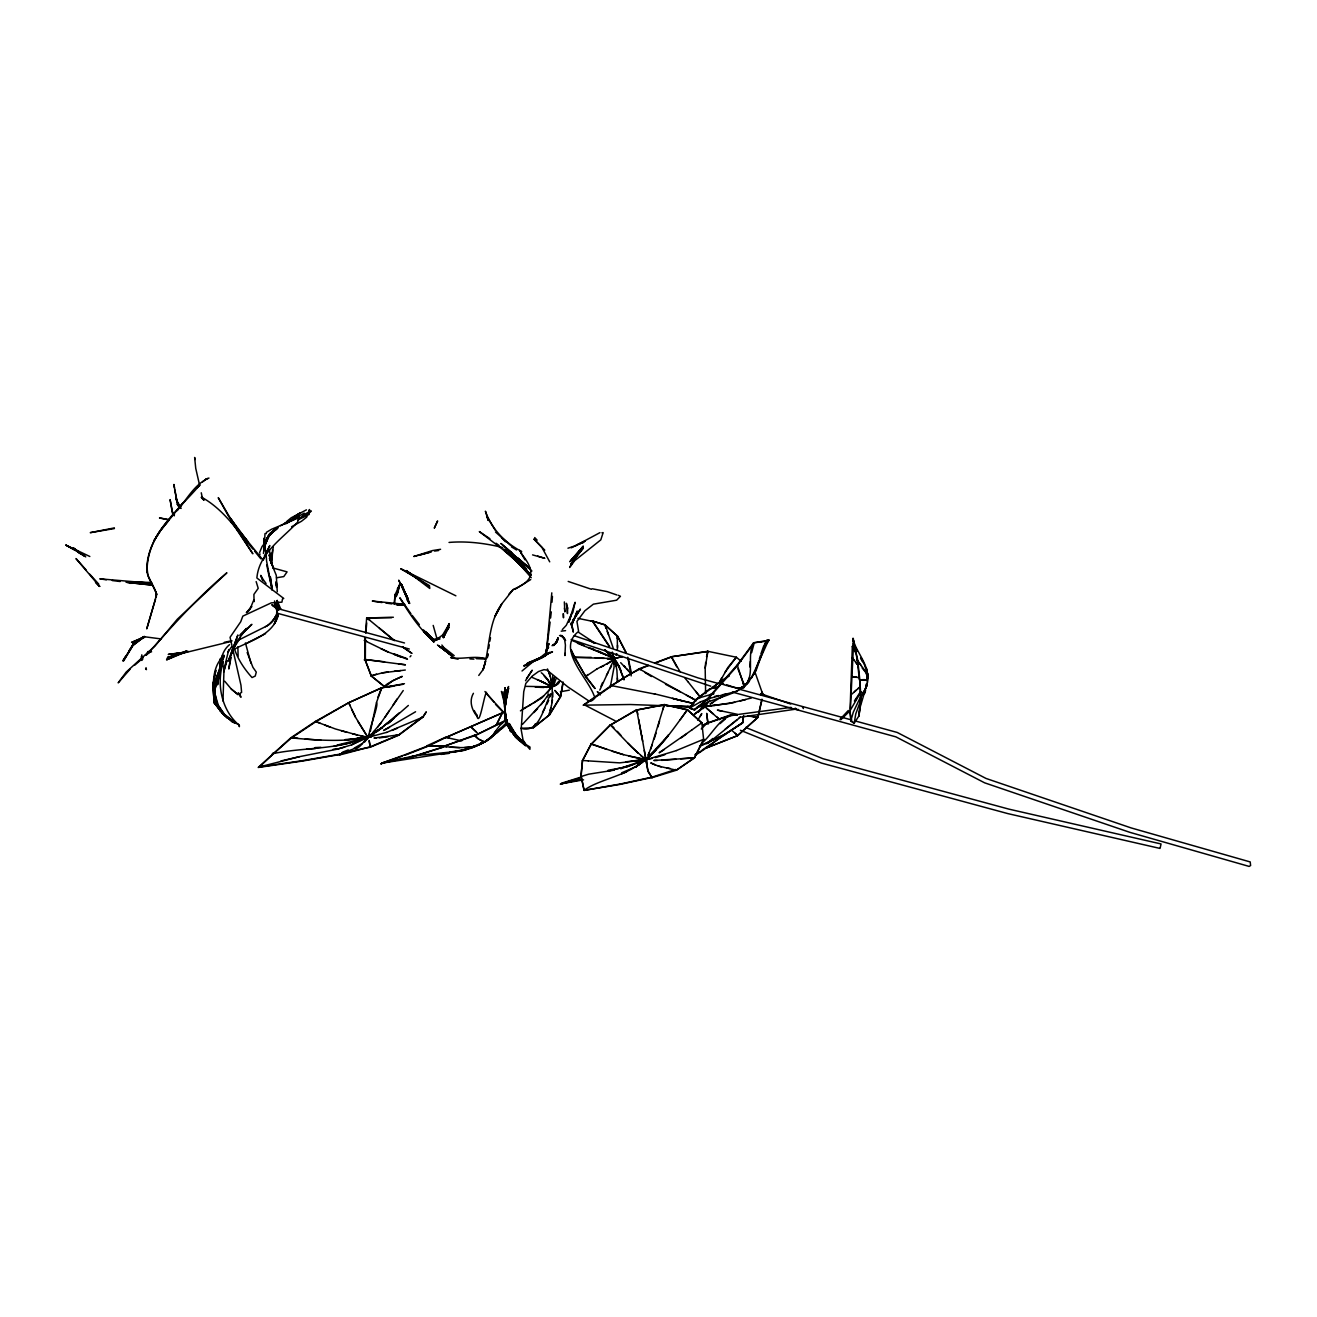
<?xml version="1.0" encoding="UTF-8"?>
<svg xmlns="http://www.w3.org/2000/svg" width="1317" height="1317" viewBox="0 0 1317 1317"><rect width="100%" height="100%" fill="white"/><g stroke="black" fill="none" stroke-linecap="round" stroke-linejoin="round"><path stroke-width="1.5" d="M617.41 649.758L617.311 636.127L604.997 624.933L592.288 620.998L609.376 646.663M608.108 770.28L620.719 767.992M264.964 533.615L264.437 547.493L264.618 541.353M503.045 691.738L504.641 707.459L505.004 687.803M591.201 743.825L582.443 760.452L581.11 776.47C580.451 776.734 582.657 762.559 582.427 760.93L591.185 744.253M621.64 772.849L635.568 766.79L645.807 759.415L641.774 735.824M839.966 719.428L848.329 710.456M853.795 643.289L852.939 638.449L853.795 643.305L852.329 646.548L850.025 711.229L851.095 720.86L854.173 723.296L850.815 720.942L850.025 710.719L861.104 691.672L859.096 694.701M505.037 710.736L505.218 721.041L505.366 713.221M505.498 705.385L507.473 689.203L506.815 695.08M559.527 680.905C559.527 686.075 550.934 684.939 552.202 688.758M721.7 677.926L718.983 683.194L727.939 667.39L736.384 657.249L707.888 651.322L705.171 668.131L705.632 693.631L705.583 690.585M504.641 707.459L505.02 687.869M551.395 687.062L547.46 692.972M765.852 643.437L769.013 640.227L753.604 642.795C745.883 656.475 756.798 678.485 742.047 688.001C727.363 697.73 708.398 698.817 694.405 709.748L689.581 708.118L695.508 699.92L710.028 688.561M859.82 679.77L857.647 659.784L852.939 638.465L857.433 660.508L866.998 673.415L867.36 680.165L866.998 673.415M744.78 685.531L744.22 686.486L737.24 664.97L753.554 642.861L761.67 641.758M737.191 665.711L754.295 642.663L751.612 652.689M265.441 550.325L264.454 546.983L265.441 550.506M867.557 682.305L867.475 681.317L866.718 686.239L860.528 698.422L858.997 715.806M626.859 766.362L608.125 771.169M614.331 664.361L614.315 658.549L622.365 656.59M552.086 702.603L552.235 688.692M552.794 697.022L552.794 692.199M626.052 761.786L645.297 759.432M610.38 725.091L591.251 744.171L610.397 724.696M591.218 744.187L623.468 754.674L645.528 759.547L631.65 747.068L610.446 725.041M553.354 682.881L551.905 686.569L552.663 675.687M635.584 766.527C621.739 776.322 595.333 781.277 584.122 790.381L619.945 784.422L651.553 777.573M264.585 550.16L265.244 541.567L270.215 533.533L264.997 542.225L263.433 553.469M664.311 704.546L636.835 709.995L664.295 704.891M600.387 694.899L599.07 693.005M264.618 549.963L265.112 541.978L269.557 534.076L276.932 527.738L269.096 534.603L264.997 542.538L269.557 534.076L277.673 527.426L269.936 533.731L265.244 541.567L264.536 549.14M581.143 776.503L588.683 774.182L614.397 770.099M636.72 710.011L642.614 741.29M850.42 708.661L853.581 642.828M636.638 709.665L610.479 725.025L636.621 710.044M664.41 704.908L687.441 709.633L701.763 722.852L687.507 709.995L664.394 704.546L650.582 749.307M264.585 549.601L265.112 541.978L269.936 533.731M632.308 764.634L620.719 768.766M266.264 533.681L266.363 532.348L271.648 529.22L287.221 522.734M270.644 559.083L271.072 553.124M224.022 668.855L222.985 700.99M551.807 592.848L546.571 649.66L550.127 622.052M552.004 602.231L552.449 596.42M638.827 764.403L635.535 767.334M264.618 549.452L265.244 541.567C280.472 518.371 259.992 546.407 264.305 550.687L265.392 540.398M635.535 767.202L645.412 760.09L626.843 766.955M705.204 668.131L705.649 662.402M645.89 760.074L647.948 771.367L652.113 777.82L648.046 770.873L646.219 761.061M636.144 760.666L645.346 759.695L628.95 756.106M256.156 581.604L258.214 588.337L253.901 594.395L254.049 600.848C253.983 596.996 250.411 611.582 247.201 612.059L251.794 606.462L246.328 612.668M365.451 638.103L365.336 659.833M365.879 633.049L366.719 622.908M219.346 675.308C220.104 664.673 220.466 651.981 229.553 644.639M636.555 763.053L645.264 759.909M407.48 659.29L387.807 651.882L364.216 640.424L365.204 640.951L365.089 637.642M365.533 632.588L366.669 617.788L391.61 617.689M749.834 666.978L750.328 661.414M641.395 762.494L638.778 765.177M687.523 709.682C683.177 715.197 664.822 741.965 656.047 749.406M219.873 668.756L220.466 662.467L217.552 684.906L222.738 654.895L219.495 669.266M642.712 761.078L645.593 759.514L640.688 755.497M643.536 760.831L641.313 763.251M853.317 638.465C853.63 648.787 869.664 664.789 867.426 678.749M867.36 680.066L867.87 675.769L866.504 668.394M264.585 549.057L265.375 541.32M850.798 720.926L853.301 712.168L860.577 696.825M694.322 758.016L676.378 770.198L694.372 757.719M505.695 704.858L506.37 698.998M550.588 617.986L551.28 611.895M676.345 770.215L658.237 766.033L650.746 762.905L655.389 765.045M156.295 596.617L156.641 593.852L155.225 599.679M272.57 549.815L271.845 565.207M648.343 756.962L645.906 759.399L647.256 764.288M394.326 604.273L395.034 594.411L394.326 604.371M488.739 648.474L489.249 644.869M270.973 563.248L273.343 546.341M743.693 715.493L742.59 722.934L743.447 716.086M506.996 691.458L504.724 706.719L506.996 691.458L504.74 707.427L506.518 723.856L515.77 737.273L506.518 723.856L504.724 706.719L508.592 688.198L505.563 701.484L507.605 694.092M552.218 684.412L552.547 682.091M575.101 602.264L572.714 612.849M156.032 597.21L155.949 591.613L156.46 594.395C154.896 586.361 148.278 580.336 147.125 572.072C146.566 552.613 155.538 533.945 168.905 520.1L161.201 529.714L182.717 503.176L176.988 510.716C186.849 499.555 194.653 483.866 208.975 478.055M553.93 680.51L554.391 677.432L553.37 682.93M676.411 750.591L646.433 759.596L650.483 755.053M867.162 683.49L859.853 708.2M552.498 699.87L551.527 705.286M507.308 691.244L504.724 706.719L506.057 722.704L515.194 736.483L506.057 722.704L504.823 706.027L505.218 721.041M676.411 750.542L703.69 739.249L694.388 757.933L703.673 739.38M610.166 687.606L614.084 667.028L613.903 658.632L619.253 667.324L623.846 679.72M652.985 752.633L648.244 757.719L659.751 745.85M694.372 757.966L653.858 760.452L657.315 760.502M487.932 653.989L487.241 657.841L487.998 654.072M859.869 708.184L858.98 715.855L860.972 698.883L859.82 679.819L860.528 698.389M563.232 682.321L560.499 696.923L562.935 682.206M235.035 723.263L224.285 715.378L214.292 702.899C212.959 688.165 211.099 667.489 223.33 656.426M212.728 686.272L215.823 670.172L212.728 686.173L214.309 703.015L224.318 715.345L214.309 703.015M489.825 641.28L490.5 637.757M867.212 678.304L867.212 679.852M659.899 745.109L668.279 735.577M231.051 657.578L228.812 669.003L231.117 653.528L237.883 635.024L228.187 661.118L236.286 642.515L246.542 628.374L240.616 635.041M231.792 653.759L232.911 648.046M584.122 790.381L620.011 784.043M701.747 722.835L691.738 730.046M223.956 671.785L225.898 662.188L224.055 671.028M646.334 758.888L664.147 740.121M668.427 734.82L664.097 740.368M547.905 645.478L546.687 651.158L549.008 643.536L545.65 651.783L548.514 647.19L545.65 651.783L547.51 646.713M217.667 676.773L214.391 692.018L214.589 701.187M397.701 593.325L398.574 589.325M631.189 675.901L627.797 657.232M706.521 656.739L707.855 651.306M748.797 680.609L749.406 677.811M376.547 702.669C379.757 705.846 359.821 750.13 374.423 733.503M225.569 662.78L228.812 649.561M386.572 732.384L368.431 737.29L367.542 738.804C367.822 734.87 359.442 750.525 354.24 748.665C316.557 762.642 360.2 748.747 370.176 747.233L369.155 740.483L370.307 747.2L398.639 735.248M264.618 545.534L265.54 541.55M761.901 699.343L757.785 717.321L737.635 735.429L731.89 730.474M752.764 716.613L757.884 717.436L762.066 699.459M557.947 637.872L557.025 641.758L557.914 638.037L556.828 641.889L557.898 638.251L556.63 642.054L557.898 638.498L556.021 642.828L553.683 645.56L557.931 639.107L556.021 642.828L552.844 645.462L555.823 643.272L552.021 645.676M546.357 654.664L546.983 652.129L541.386 656.656L546.357 654.664L524.018 665.562M520.956 728.252L533.122 727.873L549.008 715.263L551.477 705.352M866.257 686.124L866.767 684.017M549.502 712.744L549.354 715.246L560.466 697.006L554.869 690.421L560.252 696.825M370.357 731.347L376.432 702.685L381.798 687.787L404.451 683.688M307.24 515.145L306.696 517.153L301.445 521.285L291.6 526.751M550.177 710.34L550.852 707.888M613.261 661.71L613.706 660.146L599.778 690.124M222.985 659.833L224.236 655.372L221.931 662.056M550.078 696.742L550.885 693.829C543.723 705.978 539.97 733.717 521.285 728.4M473.429 693.302C469.082 700.644 471.552 709.188 476.359 715.493M657.891 726.968L659.587 721.025M759.316 659.191L760.288 655.817M705.056 706.587L709.715 700.051M398.195 589.16L396.203 596.7L398.639 587.662M223.215 662.336C216.087 683.951 221.651 710.686 239.381 725.453L239.365 726.688L238.64 724.366L232.039 721.848L227.001 717.222M556.284 678.206L553.831 684.461L554.671 682.963M700.973 705.385L704.858 706.044L708.036 702.389M551.428 686.865L525.681 686.355M154.813 601.194L146.747 628.867L155.521 599.021M662.846 709.665L664.048 705.665M224.977 667.62L227.018 660.871M758.839 660.887L755.546 670.534L751.25 678.123M864.611 693.664L865.615 690.421M508.444 686.848L506.88 691.869L508.592 686.503M760.831 654.088L763.942 645.281M654.203 739.035L656.064 733.075M486.566 692.281C483.882 695.014 479.256 730.079 476.622 714.588M569.652 567.528L574.64 560.713L600.799 539.871L603.153 532.578L601.885 532.825M865.779 685.795L866.487 683.803M377.864 697.401L381.683 687.803L402.788 684.363M277.36 609.639L277.278 600.305M652.31 744.582L648.03 755.448L649.182 752.814M746.953 684.132L748.286 680.082M867.277 684.758L864.973 689.351M399.775 583.694L396.878 593.654L399.364 586.954M399.265 585.719L394.935 595.07M572.516 623.106L577.225 611.039L571.611 625.493L573.323 632.127L572.549 627.534M574.838 602.906L568.862 622.118L572.319 612.24L566.277 625.328L562.343 629.542M259.498 552.761L262.017 546.604L265.59 542.011M860.725 700.381L855.787 713.814L854.173 723.296L858.98 715.839M601.013 686.289L602.61 682.535M369.6 733.635L368.036 737.059L364.216 737.29M221.585 665.974C213.486 679.16 212.86 695.03 219.346 708.925L214.391 692.018L220.828 666.649L216.021 678.864L213.848 698.372L214.062 683.391L214.441 700.035L224.005 713.83L214.441 700.035L213.601 684.066L214.144 693.582M273.376 605.59C281.443 611.006 274.298 622.711 265.474 626.662C269.096 625.542 279.171 613.92 276.603 612.767C277.196 613.475 277.755 614.199 278.348 614.891C272.915 635.683 249.259 640.902 232.516 650.104M274.512 623.501L278.282 614.792L276.899 612.059M274.397 623.665L278.331 614.858M263.285 560.169L269.82 545.551L264.355 556.087M546.917 704.249L548.712 700.315M764.535 643.947L767.218 640.605M434.33 528.133L437.623 520.939L434.412 527.788M496.196 725.173L502.271 713.238M496.295 725.14L502.123 712.991L445.475 737.668L470.696 726.737M526.52 678.584L532.2 670.188L525.499 680.741M610.117 668.575L611.549 665.76M308.886 510.617L309.528 509.531L309.248 514.404L297.84 519.935M564.993 653.347L564.927 655.553L565.421 645.067L564.351 638.021M861.845 694.652L863.919 690.997M223.297 661.661L222.26 663.752L224.186 668.575M277.41 528.331L270.018 534.192L264.997 542.225L269.689 534.686L276.586 528.891L269.294 535.295L264.849 543.542L269.294 535.295L274.298 530.735M228.5 651.141L227.923 652.211L231.315 647.141M700.117 716.58L701.763 713.567L697.78 720.218M707.147 699.936L694.421 709.748L707.476 698.965L736.829 691.244L747.743 683.111L755.942 670.913L766.576 640.935M232.319 650.318L240.122 638.087M606.429 675.259L608.388 671.818M542.489 712.25L544.81 708.25M269.294 535.295L264.865 542.851L269.689 534.686M259.268 555.412L260.075 554.029M535.311 723.856L533.204 727.84L549.057 715.213M751.464 677.975L768.7 639.98M397.355 588.864L399.874 584.616M646.351 759.794L646.861 761.193L646.071 759.991M744.714 685.581L745.323 684.626M546.967 697.105L548.794 694.092L541.106 704.677M549.107 715.147L560.219 696.907M570.063 566.54L578.443 552.86L570.887 563.972L583.365 548.004L574.377 558.721M128.704 651.322L133.001 644.392L137.478 640.918M724.696 672.724L736.269 657.15L741.175 661.282M855.029 700.907L857.021 697.796M860.495 691.804L854.404 701.023M374.868 730.556L372.464 733.157L381.321 722.391L403.232 690.536M232.055 651.322L233.06 649.791M393.141 704.924L397.059 699.014M125.477 656.508L122.843 660.953L132.605 645.659L144.36 636.638M368.53 737.141L371.196 736.73M385.223 716.876L389.173 710.966M426.148 712.201L422.872 717.106L426.132 711.937M704.249 706.817L702.998 708.661L704.628 706.834M556.284 684.544L557.996 682.041M557.782 683.622L558.688 682.321M202.62 481.857L206.571 478.828M851.309 694.602L859.721 687.128L857.877 688.692M747.463 682.272C743.117 688.067 744.171 685.713 749.488 680.971L747.628 683.013M493.562 733.898L499.769 725.568L505.201 720.646M495.488 731.215C496.723 735.281 479.404 744.434 486.269 741.142M680.247 719.658L686.651 710.736M695.82 700.2L689.581 708.102L690.717 707.081M442.825 635.667L449.163 627.073L443.286 637.444L449.179 624.587L443.434 637.807L449.212 623.567L443.236 636.934L449.146 624.11L442.66 634.975L437.26 638.91M478.762 675.44L483.059 669.629L485.578 661.348L483.092 669.81C490.27 648.162 487.636 623.451 501.629 604.223L494.715 616.817L501.645 604.059L513.186 589.539L509.037 594M366.57 738.672L364.118 741.751M364.842 741.85L367.822 737.635M377.732 727.083L381.304 722.391M340.28 754.592L342.749 752.073L348.248 749.933M577.949 553.008L583.316 546.127L571.068 560.334M272.866 531.327L268.355 536.892L265.096 545.156L268.849 536.035L274.298 530.389L268.355 536.892L264.915 544.3L268.849 536.035L271.532 533.451M544.3 700.726L522.619 724.185M766.132 643.684L769.013 640.227M859.771 679.852L867.524 680.395M410.015 656.837L411.003 655.685M274.529 600.947C275.451 610.726 279.731 613.261 276.34 603.647M701.27 728.96L706.999 723.148L730.853 714.818L737.24 714.966M859.408 679.868L864.545 679.605M583.003 546.539L569.718 561.75M405.307 670.024L382.292 672.855L371.18 675.884L384.811 686.931L392.746 680.708L402.278 676.378C397.652 678.189 371.427 690.52 393.701 686.108M737.174 665.036L706.817 699.525M737.635 665.447L707.196 699.87M743.644 683.869L744.286 686.322L746.015 684.708M240.122 635.881L251.876 624.324L240.813 635.041M701.829 743.035C713.057 734.31 721.403 713.188 737.372 715.329M749.225 680.741L745.685 684.363M612.257 660.476L613.146 659.504L606.742 664.295M506.041 723.165L489.43 739.084M570.475 560.976L577.472 553.502M199.97 484.903L197.435 487.586L198.982 485.94C177.383 511.095 145.808 535.64 146.796 571.776L146.796 565.52L147.85 575.068L156.624 594M533.912 712.579L537.599 708.645M652.853 753.373L655.899 750.147L650.4 755.678M240.599 635.156L245.242 630.25L239.99 634.926M222.902 657.101L219.774 659.833L223.413 656.623M840.773 719.79L849.119 711.69M530.735 579.562L514.848 589.407M723.609 683.935C708.447 680.049 746.41 693.022 744.286 686.239M130.153 669.085L118.184 682.848L126.218 672.049L154.945 646.071L177.367 619.171L226.886 572.813C197.27 597.737 171.77 626.579 146.253 655.29M494.55 734.112L496.953 731.775M506.749 723.938L490.533 738.244M223.725 655.998L220.795 658.78L223.61 656.179M290.744 737.866L258.198 767.482L301.889 761.144M363.936 738.442L351.606 744.846L336.708 749.291L299.634 756.633L259.334 766.955L273.738 753.489C303.075 747.332 338.65 749.85 366.999 737.191M487.208 739.775L485.166 741.603L489.48 739.067M741.241 687.82L743.94 686.601L741.076 688.906M504.263 725.651L506.847 723.263M408.369 705.451L387.61 723.642L393.569 718.703M737.734 735.528L757.835 717.502M500.509 729.075L485.331 741.537M497.151 732.696L501.612 727.774M854.289 691.82L856.066 690.24M273.755 753.456L290.942 738.31L315.421 721.946L348.807 702.669L381.568 687.836M720.07 723.609L725.371 718.95M286.662 521.548L291.255 517.762L306.433 509.86M368.348 736.532L382.16 727.396L399.512 712.678M698.059 712.382L704.101 706.752L697.319 706.636M219.89 659.735L222.968 657.051M223.1 656.903L220.087 659.521L222.754 657.216M134.729 665.167L140.82 659.932M743.315 687.244L738.524 688.05M543.592 695.936L533.023 703.327M701.994 708.283L694.043 714.423M277.294 608.767L274.38 605.26L278.002 608.438M532.644 662.072L522.026 670.995M597.029 668.888L585.621 676.625L594.79 688.478M587.958 674.502L585.637 676.642L571.051 650.219M556.762 684.725L552.416 686.536M740.401 717.205L708.25 743.084M293.691 517.12L300.523 512.626L292.292 518.223M146.154 654.631L145.298 655.339L150.303 652.03M485.068 741.652L486.138 740.78M725.173 729.141L737.29 719.494M706.587 743.809L712.793 738.475M743.809 685.894L745.488 684.577M487.455 740.434L488.706 739.43M371.18 734.639L377.93 731.083L387.527 722.885M548.498 681.284C556.416 696.825 549.107 671.242 547.411 668.937M270.018 534.192L278.019 527.87M700.167 697.598L695.557 699.887L729.108 675.522M493.299 734.968L487.883 739.924M144.228 636.737L133.083 645.33L123.518 660.871L133.461 644.112L143.174 637.247M721.337 736.796L709.007 746.031M362.34 743.447L354.191 748.155M664.212 749.571L659.142 752.781L691.738 730.046M396.055 735.084L398.722 735.199L422.757 717.222M382.16 727.396L368.447 736.927M382.226 727.889L377.831 730.342M376.448 738.08L374.012 738.047L398.705 734.886L422.741 716.958M277.64 601.704L280.719 609.014L278.694 609.738M721.255 736.829L724.317 734.59M681.152 737.882L686.536 733.948M611.039 661.578L597.045 668.904M696.528 699.179L695.87 700.15M639.008 668.838L611.434 685.466L583.168 705.171L630.25 704.513L662.616 705.665M709.073 745.998L700.134 752.155M694.224 714.571L704.068 706.768L700.265 706.225M484.277 742.08L478.614 744.961L481.545 743.331M144.327 636.358L132.704 644.441L144.179 637.214M720.333 697.911L724.91 694.75L710.028 704.002L712.843 702.554M485.38 741.553L487.372 740.401M490.467 737.981L485.413 741.504M712.76 687.145L729.338 675.736M364.002 738.705L367.015 737.207C343.902 742.903 308.03 739.479 290.794 737.816L315.29 721.518M724.235 734.623L742.59 722.934M742.558 722.984L725.272 734.079M513.317 589.374C533.369 580.912 536.562 572.187 520.824 552.942M479.997 743.726L484.64 741.948M450.332 747.183C461.757 747.826 474.696 748.649 484.574 741.866M741.817 688.379L742.064 687.309M701.994 750.213L742.525 722.638M578.344 544.217L599.943 532.644M743.809 686.7L739.94 689.005M706.11 723.724L730.984 715.197M415.579 711.756L383.609 730.474L389.519 727.297M694.899 754.674L700.446 751.233M695.672 754.937L700.2 752.122M138.12 640.095L143.092 637.016M286.217 523.639L289.592 521.631M520.413 710.867L541.913 697.895L551.51 687.342M483.323 742.261L480.096 743.957M133.149 643.157L144.755 636.621M357.335 735.018L335.44 728.976L315.372 721.469L348.692 702.718L355.425 717.09L367.756 737.158L357.681 721.074M482.269 743.249L484.36 741.948L464.078 750.377M287.797 522.339L298.119 516.61M528.133 706.044L531.393 704.233M523.178 708.76L526.487 706.949M236.352 641.181L265.474 626.662M288.341 522.042L299.041 516.313L285.18 522.783M150.105 651.8L146.747 653.594L148.805 652.639M304.276 513.153L280.537 525.713M460.769 751.003L472.638 747.612L482.236 743.134M753.653 673.942L755.382 673.25L762.938 694.75M524.199 665.958L545.37 655.603L526.866 663.784M247.217 642.959L265.54 633.642M700.381 701.928L689.581 708.102L694.783 710.044M445.393 737.718L431.466 744.484M571.232 547.839L585.094 541.073L576.155 545.205L583.694 542.406M702.899 725.14L706.883 723.198M703.031 725.552L706.999 723.148M351.606 744.846L367.147 737.718L337.201 745.06M461.74 740.911L445.393 737.306L426.938 745.784L443.319 746.311M480.228 744.303L482.022 742.541M506.88 719.675L475.058 735.528L506.979 720.103M524.084 666.073L539.312 658.747L526.701 663.653M433.606 639.387L439.894 637.889M699.607 746.426L725.223 734.425M768.437 640.095L766.692 640.227M699.525 746.113L725.173 734.129M600.387 667.307L603.68 665.809M186.174 651.059L166.535 659.866L187.821 651.108L167.506 657.381L187.771 651.849L168.263 654.417L186.932 652.228L231.611 641.33M303.009 516.429C324.608 503.95 297.263 515.951 297.79 521.927C282.2 538.867 258.988 553.14 256.881 577.998L283.764 598.478L282.48 598.972L281.937 602.149L271.22 602.89L242.822 616.126L240.715 621.772L230.047 637.313L240.962 685.186L241.604 692.38C235.957 694.75 245.472 701.895 238.212 692.676M798.481 709.501L796.39 709.468M295.732 518.816L284.571 523.705L293.543 519.935M477.972 733.618L470.778 726.704L502.007 713.04M144.03 636.951L131.568 642.383L145.627 636.901L160.904 638.91M642.745 760.65L620.719 768.255M398.59 734.952L370.242 746.854M533.912 660.904L537.517 659.389M528.496 662.583L545.37 655.603L536.019 660.41L542.16 657.743L534.801 659.982M391.972 730.441L397.454 728.219M182.092 652.475L166.979 658.566L186.487 651.059M707.476 698.965L710.423 697.763M286.662 522.536L298.992 517.597M706.538 747.793L737.536 735.66M706.719 747.891L737.635 735.594M476.688 745.866L467.107 749.241M427.581 746.443L405.257 755.135M476.738 745.982L468.753 748.27M470.268 748.336L474.795 746.081L463.798 749.752M700.364 701.961L706.192 699.656M621.608 773.82L626.53 771.91M405.043 754.707L427.449 746.048M553.387 686.322L554.786 686.157M479.651 743.875L482.137 742.936M695.36 700.084L639.074 668.789L648.293 665.365M655.191 662.797L671.258 656.804M648.622 665.546C624.917 674.139 605.096 691.491 584.238 704.76L615.253 720.876M655.487 662.978L671.522 656.985M386.523 732.45L422.823 717.156M474.96 735.561L442.561 746.805L474.795 735.1M651.997 777.705L676.279 770.247M402.278 756.221L381.601 763.185L405.01 754.723M700.15 697.598L713.962 693.647L710.39 694.388M704.858 706.752L719.757 719.675L716.58 716.678M470.564 747.743L475.058 746.196M592.288 620.998L605.162 624.834L613.146 647.898M433.359 641.165L437.228 639.848M567.956 548.201L576.846 545.287M355.656 740.845L363.755 738.277M205.831 479.075L207.806 478.433M664.822 754.756L655.438 757.604M442.561 746.805L446.265 746.772M442.693 747.332L412.682 756.831L381.634 763.185L414.674 755.744L460.769 751.003M412.336 756.32L411.447 756.929L442.496 747.2M580.962 777.112L561.355 783.269L581.34 779.664M581.159 779.236L560.252 784.125L579.546 778.149M652.047 777.145L675.621 769.474M421.621 717.205L422.856 716.827M604.997 624.933L617.475 636.045L626.25 652.804M426.938 745.784L445.146 745.866M280.719 608.997L278.48 609.606L277.031 604.108M599.005 693.911L597.292 691.705M376.547 674.139L371.196 675.901L384.531 686.634M705.138 706.389L728.992 703.525L751.266 698.043M430.857 551.955L418.526 555.33L430.889 552.053M173.828 654.351L179.672 652.755M336.708 749.291L344.692 747.101M620.537 670.287L624.176 679.621L623.106 676.461M740.253 700.99L745.735 699.574M622.348 656.541L617.36 657.809M620.85 670.205L619.089 667.357M449.97 751.991L467.173 749.373M370.11 746.887L340.198 754.015M741.734 687.046L742.969 686.881M714.472 696.479L718.506 695.508M418.049 555.395L413.785 556.498L432.503 550.572L440.586 549.288M464.078 750.377L381.601 763.185M852.329 646.565L855.852 653.216M617.838 664.789L619.566 667.242M333.975 746.212L350.075 742.837M281.081 760.913L299.634 756.633M458.316 751.003L461.971 750.163M619.566 667.258L616.751 662.813M620.126 784.043L651.619 777.228M649.116 759.069L652.03 758.444M224.269 642.334L231.924 640.704M615.747 661.282L614.298 658.698L617.229 662.714M333.069 749.389L336.461 748.665M763.119 694.981L761.358 695.178C766.165 694.24 762.691 696.298 762.148 692.182M713.913 705.517L734.639 702.34M612.257 658.698L613.887 658.599L613.903 656.524L614.265 658.368M613.656 658.105L612.504 652.458M114.381 527.903L90.264 532.661L114.431 528.561M615.286 658.286L616.307 658.088M710.291 688.791L717.321 687.227L713.551 687.688M722.49 694.734L726.408 694.026M560.351 691.771L569.306 690.157M388.153 736.664L379.329 737.915M301.988 761.144L340.23 754.46M340.165 754.098L301.873 760.765M551.807 686.848L555 685.317M450.628 752.353L456.472 751.414M645.264 759.728L619.632 762.872L588.271 760.88M382.309 672.872L388.268 671.95M738.705 714.39L791.089 707.377M739.183 717.37L795.287 709.237M612.043 657.002L613.92 658.056L612.306 652.327M612.026 657.759L613.689 658.319M610.973 658.796L612.718 658.615L599.63 658.056M676.708 666.83L671.374 656.771L707.756 651.306M707.953 651.503L671.423 656.771L680.115 671.835M364.282 737.487L345.4 740.055M612.635 658.632L613.738 658.484M583.546 779.829L561.552 783.73M436.684 639.502L439.878 639.058M590.642 620.9L592.765 621.212L609.656 646.581M613.508 658.516L607.153 658.681L611.434 658.73L609.31 658.813M357.105 738.294L361.171 738.261L345.202 739.594M434.61 551.066L438.61 550.522M301.774 760.765L259.35 766.955M610.693 655.603L612.619 656.92L609.541 653.89M610.578 657.018L612.52 657.693M867.508 679.523L866.52 673.448L862.125 667.933M441.014 754.411L449.031 753.406M609.047 653.956L611.286 655.537M565.569 630.645L561.19 631.156M549.551 686.898L550.852 686.75M608.717 656.064L577.472 643.272M551.263 686.898L543.213 687.211M606.693 651.882L609.639 653.874M449.031 542.439C467.025 540.925 485.249 543.246 502.732 547.526M606.166 654.812L598.231 651.339M394.392 671.242L400.664 670.583M680.659 758.757L694.421 757.67M320.854 747.315L315.142 747.595M273.738 753.489L272.356 753.62L273.541 753.044M151.29 651.339L147.636 651.701L151.587 651.8M867.722 677.382L867.821 673.761M867.31 679.835L867.952 677.909M675.983 759.25L661.595 760.37M761.72 641.741L766.873 641.264M867.343 676.773L866.273 673.464M602.577 653.183L598.807 651.289M705.056 706.34L717.979 705.023M306.532 749.258L315.57 748.484M371.147 675.835L364.974 659.488L405.356 664.772M464.506 747.529L469.362 747.134M276.504 577.768L283.781 576.583L287.073 571.874L272.635 567.89M371.46 676.181L364.974 659.488L384.564 661.809M582.443 760.452L588.271 760.864M594.411 643.355L589.489 640.276M604.24 658.368L574.163 657.331L585.9 676.51L595.086 688.412M867.212 675.209L866.882 673.415M574.179 657.348L571.43 650.203M867.689 680.593L866.174 680.148M290.794 737.816L297.823 738.244M595.169 657.71L600.272 658.023M593.374 649.429L609.211 655.998M710.917 706.077L707.525 705.978M710.851 706.027L704.842 706.175M588.238 647.487L594.099 649.396M574.936 657.298L591.251 657.364M700.43 706.324L703.492 706.208M369.896 620.291L366.834 618.002L393.371 617.245M365.336 659.883L364.249 659.883L364.957 659.455M129.757 583.299L151.982 583.052L127.7 582.542L152.492 585.11L136.227 583.349M396.252 604.766L404.434 604.701M397.997 604.75L403.825 604.701M687.211 706.472L691.293 706.735M691.046 706.57L671.143 705.846M691.392 706.785L666.303 705.896M739.15 688.709L740.714 688.709M857.186 659.718L859.408 679.786M485.989 658.632L476.128 658.451L485.726 658.747C473.955 655.257 462.185 659.899 450.661 657.529L458.102 659.224M150.204 582.427L127.996 581.916L145.726 582.789M396.368 604.042L404.039 604.223M680.428 706.603L687.672 706.752M459.567 747.628L446.233 746.772M396.433 604.091L404.319 604.487M397.339 604.816L403.232 605.112M145.825 582.74L99.812 578.838L106.331 579.826M469.939 658.928L473.922 659.142M404.731 604.305L372.316 601.062L381.979 602.56M535.278 687.128L543.97 687.49M320.936 740.187L305.231 739.035M126.07 582.262L132.161 582.921M397.948 604.651L401.899 605.112M592.206 588.765L607.236 591.629L616.817 594.955M398.508 663.949L405.356 664.772M112.258 580.55L120.143 581.521M385.98 603.087L391.972 603.894M747.858 715.954L757.884 717.419M611.384 685.515L610.314 685.416L654.928 694.092M618.233 595.268L620.455 596.272L616.619 600.206L593.391 604.157L584.896 610.742L576.928 621.41L578.624 631.436C555.659 648.952 587.859 677.333 594.247 696.133C597.523 696.002 591.86 702.208 589.325 701.27L567.956 686.98L546.95 670.09L543.97 669.662L538.455 671.555L532.266 676.049L525.796 683.424L523.738 691.705L521.17 729.602L523.03 739.989L525.944 744.566L530.01 747.035L529.911 749.324L521.631 739.726M591.234 743.776L606.841 749.389M667.143 768.009L670.172 768.47M856.857 677.317L851.704 676.494L858.668 677.629M743.726 686.108L743.282 682.486M168.955 519.606L159.489 517.943L167.358 519.622M315.372 721.469L319.916 723.066M737.866 714.407L717.403 710.11L722.095 711.246M577.916 618.332L592.518 621.361M446.331 737.273L449.377 737.915M688.198 702.191L693.796 703.607L654.154 693.746M673.135 698.636L688.429 702.323M532.562 554.885L544.843 558.326L537.649 556.103M360.842 735.907L367.41 737.322L352.561 733.799M681.333 700.628L672.51 698.323M865.812 679.835L866.849 680.115M277.821 608.619L404.5 642.976M276.603 613.063L409.307 649.034M717.897 683.358L698.191 677.959L574.278 635.716M739.561 689.285L851.885 720.037M855.82 721.123L897.206 732.45L986.021 778.446L1131.122 827.916L1250.228 861.944L1250.607 865.516L1249.142 866.421L1129.97 832.377L984.589 782.808L895.856 736.845L732.482 692.116M710.818 686.19L571.134 639.486M658.253 766.033L661.183 766.84M341.218 730.737L347.03 732.351M703.607 706.044L700.776 705.253L703.854 706.225M623.484 754.657L612.257 751.299M737.174 688.363L726.556 684.741M591.333 589.242L568.187 581.439M541.271 672.773C543.658 673.777 556.498 689.647 548.481 684.939M760.518 693.615L790.71 704.035M546.703 678.946L544.201 676.016M559.511 635.535L563.38 636.852M544.612 682.93L549.189 685.202M393.618 653.693L406.821 658.533M540.777 681.202L551.346 686.717M546.785 687.441L545.913 687.145M394.376 654.582L401.043 657.101M324.772 725.074L329.941 727.066M583.958 645.528L571.858 640.342M745.62 727.412L823.043 758.74L1008.987 809.148L1161.034 843.95L1160.293 847.489L1159.997 848.428L1007.867 813.61L821.561 763.103L740.434 730.277M532.167 677.415L545.106 683.095L537.254 679.572M364.825 640.457L366.653 641.231M380.827 648.639L387.824 651.866M479.898 739.907C491.521 744.994 474.186 737.964 475.108 735.512M89.836 556.498L65.85 545.09L74.443 549.716M455.88 595.811L400.78 568.746L420.781 580.501M612.438 657.693L608.882 656.047M610.742 657.002L613.459 658.352L604.651 650.121M560.696 635.189L565.619 640.49M686.387 695.162L692.627 698.487M639.124 668.789L640.424 669.645M680.165 691.902L665.497 684.264M65.85 545.09L84.848 555.873M692.149 698.24L696.446 700.726M470.778 726.704L476.161 731.791M400.78 568.746L409.324 573.372M409.093 573.372L407.727 572.599L429.54 585.67M521.68 551.477C505.333 543.18 491.34 528.693 485.413 511.194L488.327 520.577L486.632 515.869L495.357 530.356M645.001 672.575L651.471 676.526M511.424 546.851L516.544 549.979M278.002 609.82L277.393 610.907M795.188 708.134L796.324 708.842M595.251 643.289L578.756 632.44M610.462 724.63L613.903 727.725M85.753 556.91L77.555 551.428L83.811 555.889M429.918 587.152L406.295 570.557L413.258 576.188L407.776 571.562M234.788 722.029L224.252 714.538L230.491 719.016M437.474 644.968L449.031 653.232M449.146 653.314L438.429 645.626L452.373 656.08L440.438 646.927L451.649 655.652M489.908 538.686L479.306 531.574L502.682 549.387L523.787 567.545L504.971 550.704L524.775 568.895L508.378 552.877L525.664 570.541L513.037 556.778L531.278 577.686M496.065 543.23L499.143 545.501M223.676 713.765L226.508 715.905M412.106 575.052L429.819 588.501M506.123 549.222L519.557 559.478L531.903 571.018M509.63 551.905L529.253 568.302M271.944 604.799L277.261 608.866L273.096 605.376M201.402 497.118C223.33 509.053 237.241 530.389 252.946 549.123M478.252 738.936L474.894 735.067M701.796 704.332L704.035 706.06L701.977 704.463M604.997 650.088L607.236 651.833L605.112 650.088M444.948 648.392L454.2 655.636M451.78 655.751L441.442 647.618L454.085 657.759M366.916 617.936L394.474 640.622L379.395 628.176M517.877 559.758L524.627 565.652M630.958 673.596L620.686 662.681M517.548 557.947L530.405 568.631M706.768 708.266L713.501 714.028M231.265 688.989L238.163 694.717L231.348 689.104L224.73 681.235M525.713 745.899L516.28 738.047L507.061 725.239M503.769 548.909L506.815 551.494M495.488 532.035L510.617 545.452M516.248 559.313L523.54 565.75L517.449 560.565L530.883 574.986M525.401 743.924L516.988 736.466L509.136 724.498L516.988 736.466L523.754 742.969L515.194 733.618M734.672 732.943L737.536 735.495M529.385 568.401L518.223 558.441L528.578 568.006M519.128 739.71L524.545 744.632M519.326 739.907L522.141 742.459M517.499 560.779L525.713 568.615L514.173 556.103L526.784 570.047L511.161 552.185L500.987 543.542L511.161 552.185L518.931 561.058M638.251 753.324L628.061 743.249M423.366 629.872L433.095 639.091L425.918 632.193M145.594 668.822L146.434 669.629L146.022 667.67M98.775 584.155L89.803 574.228M512.181 555.115L509.481 552.399L530.998 575.15M743.907 684.988L744.5 685.597L737.964 668.871M99.598 586.411L75.991 558.573L86.082 569.915M521.499 552.218L519.639 550.325L524.923 559.791M521.548 740.812L516.264 735.446L509.383 723.56M495.488 704.332L505.053 714.028M544.777 550.144L533.846 538.999L541.978 547.51L549.716 561.832M425.342 631.666L432.931 639.404M424.304 632.226L434.001 642.153L423.498 631.37L432.783 640.589C419.25 628.522 409.044 613.278 399.825 597.786L411.003 613.854M505.448 714.16L485.611 692.726M432.849 639.321L426.148 632.456L432.388 638.877M227.15 718.078L220.219 710.884L216.498 704.447M623.995 665.76L625.559 667.39M534.686 537.55L537.155 540.168M501.563 537.583L505.481 541.781M617.344 731.347L620.85 735.215M201.32 497.447L203.641 500.016M627.04 669.02L628.456 670.666M484.952 691.507L494.04 702.142M266.067 583.497L261.375 577.027L263.17 580.781L260.832 575.364L262.33 579.134M688.034 681.778L699.047 695.639L695.903 691.409M684.955 678.057L688.001 681.778M179.425 507.177L177.169 504.148L180.248 508.378M254.477 551L260.782 558.754M236.895 528.117L231.99 522.059L262.412 559.297M239.348 531.163L247.909 541.781L229.833 517.433L218.243 497.661L228.187 515.573L252.848 553.782L231.216 521.4L247.431 543.197M855.573 662.155L857.416 664.459L852.148 657.512L853.729 659.85M443.401 647.19L443.977 647.915L441.886 645.017M412.205 615.401L419.382 624.67M597.572 691.639L599.235 693.796M861.219 665.743L857.433 660.508M242.641 536.826L245.044 540.019M181.153 508.395L175.902 498.945M220.285 709.27L214.655 701.763L214.111 697.862M204.053 500.048L202.143 497.497L202.555 498.715M547.46 679.193L550.555 684.906M561.997 635.518L565.191 639.963L564.483 638.943M174.486 514.832L172.461 511.819L170.091 499.587L172.297 512.774L174.256 515.82M229.833 517.433L245.39 540.793L231.199 519.425M217.848 705.928L222.227 712.727L214.655 701.763L214.342 697.697M802.399 706.949L803.436 708.579M477.281 716.119L474.202 710.538M408.237 601.688L401.076 584.04L409.686 603.482L398.722 580.171L407.793 598.313M179.705 507.292L175.803 498.616M217.387 705.846L220.219 710.884L217.717 706.027M180.034 507.621L177.219 502.6L173.926 484.458L174.371 487.948M860.544 658.072L862.47 661.578M617.146 662.731L619.484 667.275M860.989 657.99L864.528 665.003M626.085 652.853L617.508 636.095L617.229 638.465M355.458 717.074L351.606 709.254M856.972 650.977L853.482 643.338M856.511 650.993L853.153 642.943M407.924 598.56L401.504 585.127L406.426 595.728M271.039 562.524L276.274 575.315L277.278 591.728M270.989 562.441L273.426 567.611L269.475 558.392L272.24 565.339L269.145 554.803L271.006 561.898L269.409 550.16M864.627 665.497L866.866 671.275M406.377 595.547L401.389 584.567L407.579 598.412L401.372 584.155L407.908 599.202M469.955 747.595L470.334 748.484M607.236 631.551L608.553 634.794M350.075 705.698L348.807 702.669L381.683 687.803M247.152 652.491L252.93 667.357L256.288 672.114L255.235 676.065L252.041 677.547C244.386 669.151 237.603 658.994 234.228 648.096M436.684 637.741L433.194 625.41M548.761 672.082L550.308 676.263M277.344 603.614L279.402 609.409L277.508 604.009M605.129 625.805L605.985 628.275M504.954 705.286L501.398 691.425M612.026 652.392L613.261 656.409M250.938 663.126L245.423 642.926M264.454 546.983L265.343 550.012M195.212 459.518L194.636 457.46L195.739 468.325L199.674 485.561M636.852 709.6L637.823 714.226M493.463 735.643L496.953 731.89M267.911 570.854L272.323 590.181L270.265 576.632L272.257 589.835M277.294 604.519L278.48 609.606M141.792 660.443L141.298 656.492M277.673 602.346L278.825 607.4M628.374 659.043L631.106 671.555M271.862 588.386L266.61 561.223L265.869 550.901M142.565 659.076L141.775 654.829M581.176 776.075L584.09 790.381L581.159 776.52M266.692 564.73L267.878 570.393M201.271 492.788L202.39 498.172M174.601 489.694L177.861 505.465M142.302 659.685L142.269 657.381L142.631 659.241M638.679 719.362L641.659 735.841M644.342 750.492L645.988 759.613M616.471 666.682L614.858 660.344L616.883 670.04L617.541 682.222L617.377 678.008M551.132 679.605L551.691 686.503M254.247 601.589L254 599.729L254.049 600.848M701.829 722.621L703.624 739.512M564.433 608.075L564.861 611.944L564.351 601.918M275.944 581.768L276.537 587.398M276.85 600.782L277.525 609.261M214.045 693.615L213.42 685.482L213.996 693.154M707.986 723.906L706.702 713.37L707.97 723.906M867.212 676.296L867.294 678.14M214.029 688.873L213.848 684.889L214.045 690.388M563.314 613.706L563.478 617.788L563.363 613.738M264.091 540.266L264.075 538.093L264.305 546.407M277.228 603.976L277.426 609.475L277.212 602.165M237.883 646.861L238.097 656.064M364.809 640.506L364.974 659.422M264.421 541.485L264.437 547.493M617.541 645.248L617.541 647.536M567.66 608.075L567.462 613.557L566.376 603.268L567.66 608.075M705.023 703.887L704.595 705.961L705.023 703.887M573.768 618.858L571.611 625.493L571.199 623.385L580.418 609.096L572.895 620.867L573.768 618.858M616.636 653.742L616.076 655.207L616.636 653.759M277.525 613.524L273.409 619.994L277.525 613.524M160.954 529.928L153.809 540.958L160.954 529.928M141.495 658.237L143.388 656.689L141.495 658.237M545.88 655.109L544.382 656.574L549.847 652.31L545.88 655.109M277.146 608.981L272.142 604.915L277.179 608.948M506.963 723.807L501.793 728.581L506.963 723.807M393.553 718.687L387.593 723.626L393.569 718.687M743.743 686.75L742.047 688.001L743.743 686.717M548.53 653.216L547.263 653.973L552.514 651.882L548.53 653.216M484.409 741.85L482.73 742.607L484.508 741.932M380.975 763.893L381.815 763.63L380.975 763.893M411.76 653.265L402.525 646.91L411.777 653.265M79.218 552.547L73.423 547.921L80.699 553.93L75.217 549.205L79.135 552.613M99.615 586.361L95.483 582.196L99.598 586.378M233.191 524.1L230.689 520.906L233.076 524.1M409.143 603.137L407.249 599.745L409.126 603.137M510.617 731.593L504.592 714.654L510.617 731.593M704.299 705.961L703.476 703.953L704.299 705.961M572.187 627.583L571.199 623.385L572.187 627.583M276.537 586.049L276.389 582.591L276.521 586.081"/></g></svg>
